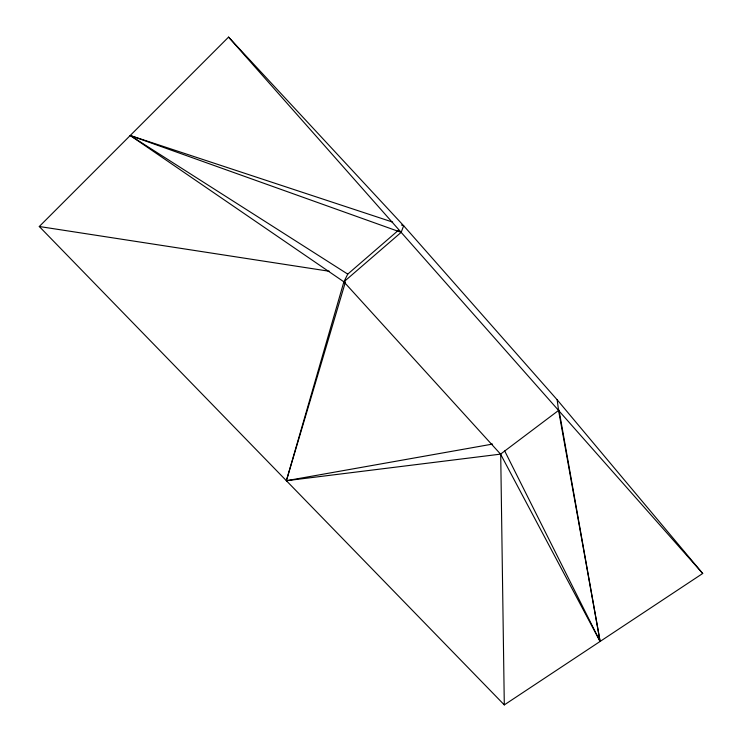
<?xml version="1.0" encoding="UTF-8"?>
<svg xmlns="http://www.w3.org/2000/svg" width="742" height="742" viewBox="0 0 742 742"><rect width="100%" height="100%" fill="white"/><g stroke="black" fill="none" stroke-linecap="round" stroke-linejoin="round"><path stroke-width="1.11" d="M398.426 230.27L347.757 274.113L343.889 281.83L286.384 480.714L500.562 454.132L558.578 410.428L557.159 399.78L403.667 225.735L228.564 37.1L39.289 226.505L504.3 704.9L702.711 573.483L557.159 399.78M345.447 281.895L286.384 480.714L492.577 444.078M392.685 222.108L130.221 135.508L343.889 281.83L401.172 232.357L403.667 225.735L401.478 225.011M39.289 226.505L329.485 271.294M401.172 232.357L130.221 135.508L347.757 274.113M343.889 281.83L500.562 454.132L600.102 641.45L558.986 410.038M228.564 37.1L702.711 573.483M504.699 450.941L600.102 641.45L558.578 410.428M500.711 454.206L504.3 704.9"/></g></svg>
